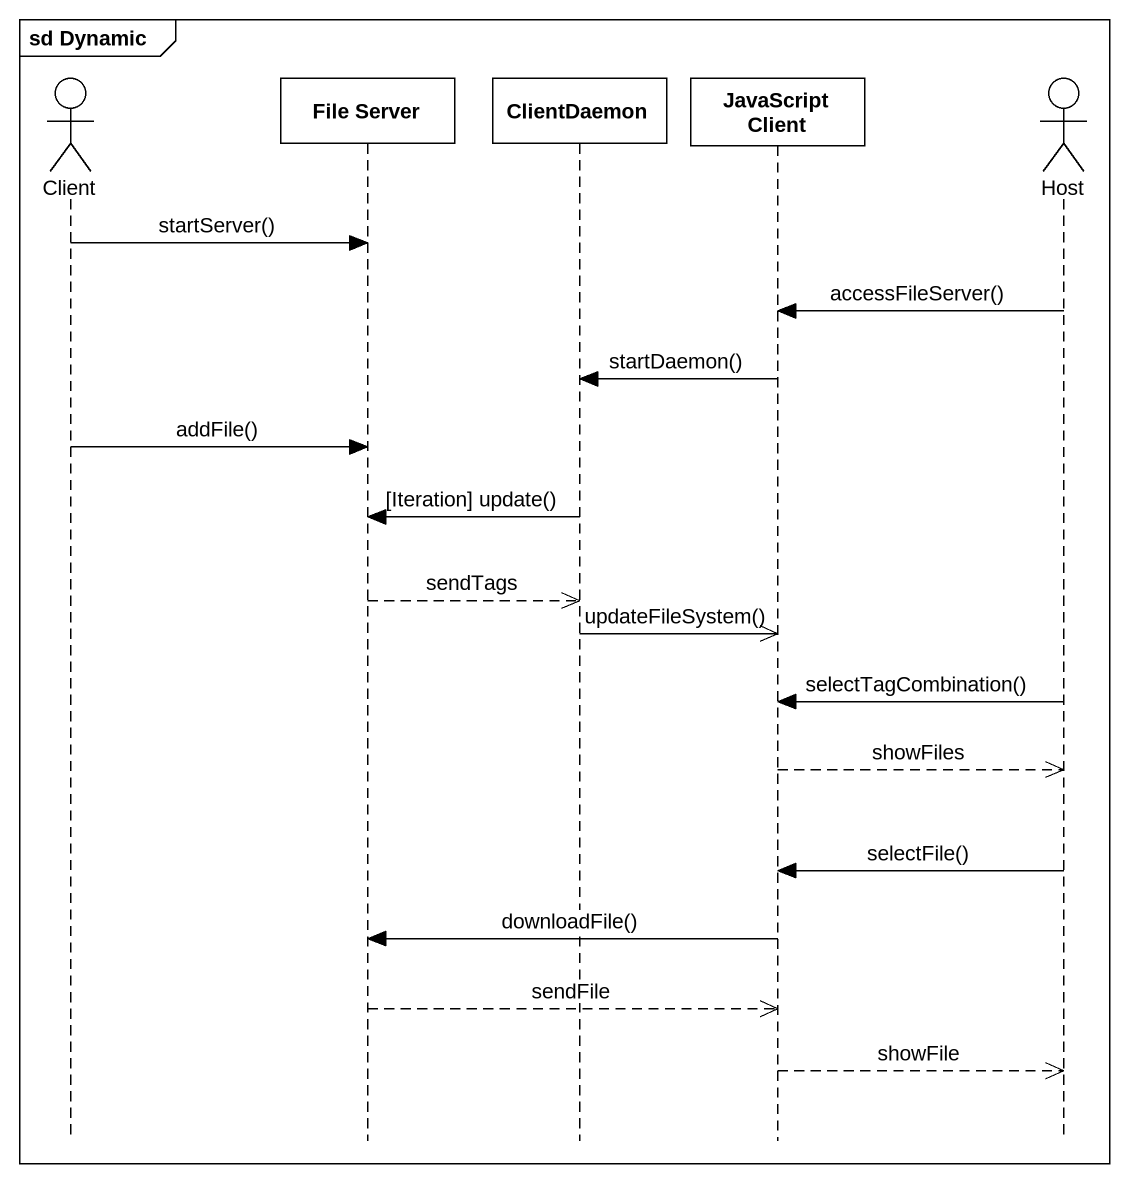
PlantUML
@startuml
mainframe sd Dynamic
hide footbox
actor Client
participant "File Server" as File_Server
participant ClientDaemon
participant "JavaScript Client" as JavaScript_Client
actor Host

Client -> File_Server : startServer()
Host -> JavaScript_Client : accessFileServer()
JavaScript_Client -> ClientDaemon : startDaemon()
Client -> File_Server : addFile()
ClientDaemon -> File_Server : [Iteration] update()
File_Server -->> ClientDaemon : sendTags
ClientDaemon ->> JavaScript_Client : updateFileSystem()
Host -> JavaScript_Client : selectTagCombination()
JavaScript_Client -->> Host : showFiles
Host -> JavaScript_Client : selectFile()
JavaScript_Client -> File_Server : downloadFile()
File_Server -->> JavaScript_Client : sendFile
JavaScript_Client -->> Host : showFile
@enduml
